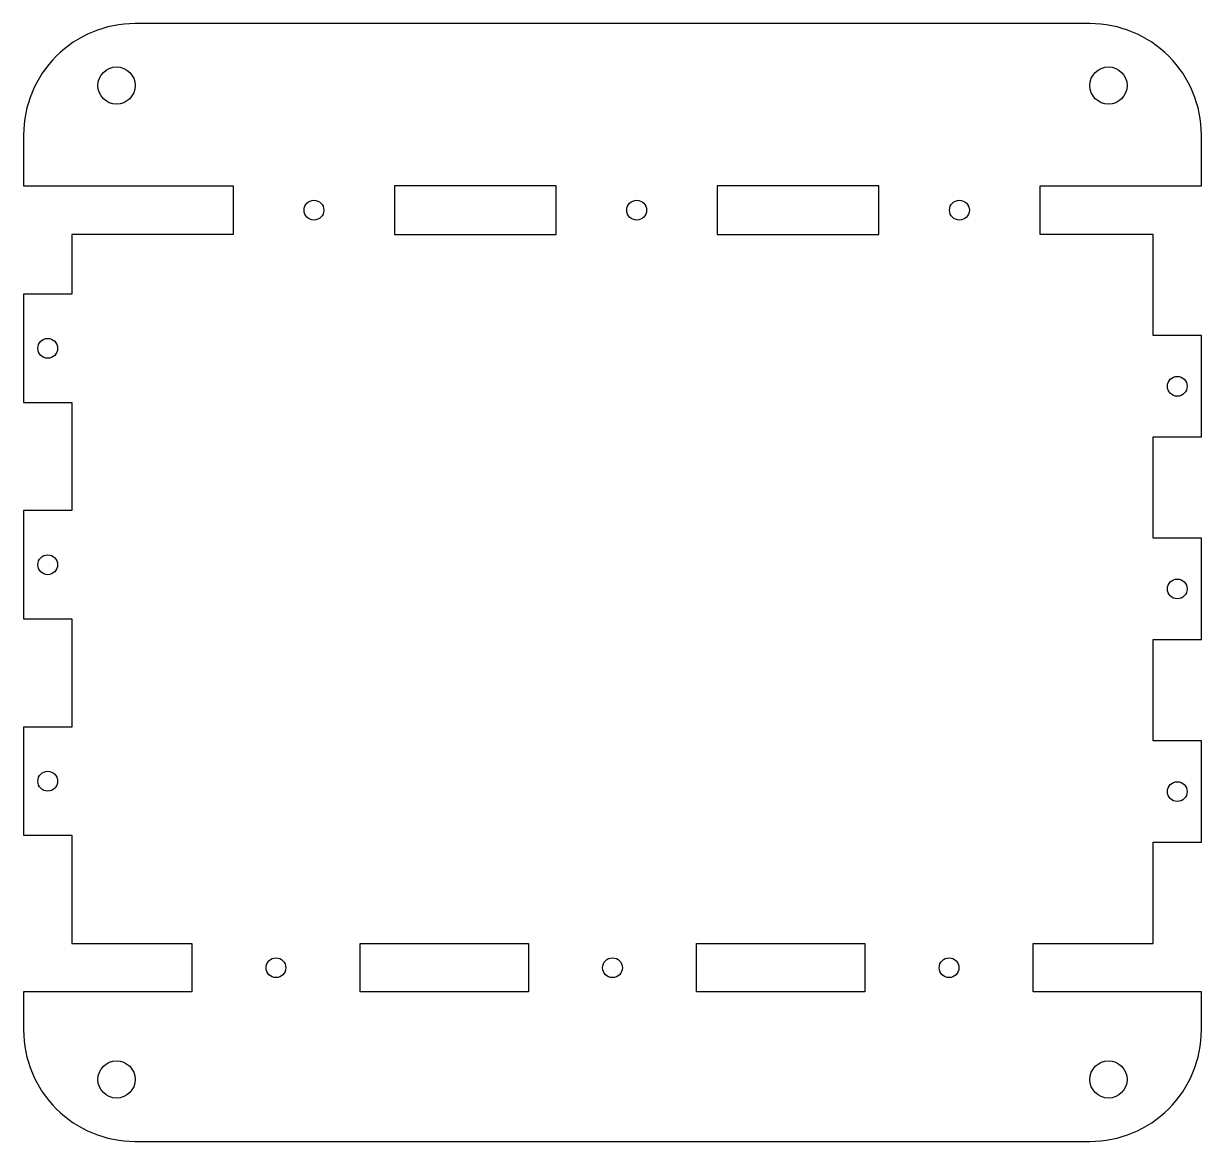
# Model space of a CAD drawing. Header units: millimetres. Extents: x -95 to 95, y -90 to 90.
import ezdxf

# ---------------------------------------------------------------- set-up
doc = ezdxf.new("R2010")
doc.units = ezdxf.units.MM
doc.layers.get('0').update_dxf_attribs({"linetype": 'CONTINUOUS'})

msp = doc.modelspace()

# ---------------------------------------------------------------- linework, layer by layer
msp.add_lwpolyline([(95, -9.21), (95, 7.13), (87.2, 7.13), (87.2, 23.47), (95, 23.47), (95, 39.82), (87.2, 39.82), (87.2, 56.16), (68.97, 56.16), (68.97, 63.96), (95, 63.96), (95, 72.16, 0.414214), (77, 90.16), (-77, 90.16, 0.414214), (-95, 72.16), (-95, 63.96), (-61.17, 63.96), (-61.17, 56.16), (-87.2, 56.16), (-87.2, 46.5), (-95, 46.5), (-95, 29.05), (-87.2, 29.05), (-87.2, 11.59), (-95, 11.59), (-95, -5.87), (-87.2, -5.87), (-87.2, -23.33), (-95, -23.33), (-95, -40.78), (-87.2, -40.78), (-87.2, -58.24), (-67.86, -58.24), (-67.86, -66.04), (-95, -66.04), (-95, -72.16, 0.414214), (-77, -90.16), (77, -90.16, 0.414214), (95, -72.16), (95, -66.04), (67.86, -66.04), (67.86, -58.24), (87.2, -58.24), (87.2, -41.9), (95, -41.9), (95, -25.55), (87.2, -25.55), (87.2, -9.21)], format="xyb", close=True)
for points in [[(-9.11, 56.16), (-9.11, 63.96), (-35.14, 63.96), (-35.14, 56.16)], [(42.94, 56.16), (42.94, 63.96), (16.91, 63.96), (16.91, 56.16)], [(-40.71, -66.04), (-40.71, -58.24), (-13.57, -58.24), (-13.57, -66.04)], [(13.57, -66.04), (13.57, -58.24), (40.71, -58.24), (40.71, -66.04)]]:
    msp.add_lwpolyline(points, close=True)
for centre, radius in [((-80, 80.16), 3), ((80, 80.16), 3), ((-48.16, 60.06), 1.6), ((3.9, 60.06), 1.6), ((55.96, 60.06), 1.6), ((-91.1, 37.77), 1.6), ((91.1, 31.65), 1.6), ((-91.1, 2.86), 1.6), ((91.1, -1.04), 1.6), ((-91.1, -32.05), 1.6), ((91.1, -33.73), 1.6), ((-54.29, -62.14), 1.6), ((0, -62.14), 1.6), ((54.29, -62.14), 1.6), ((-80, -80.16), 3), ((80, -80.16), 3)]:
    msp.add_circle(centre, radius)

doc.saveas('drawing.dxf')
